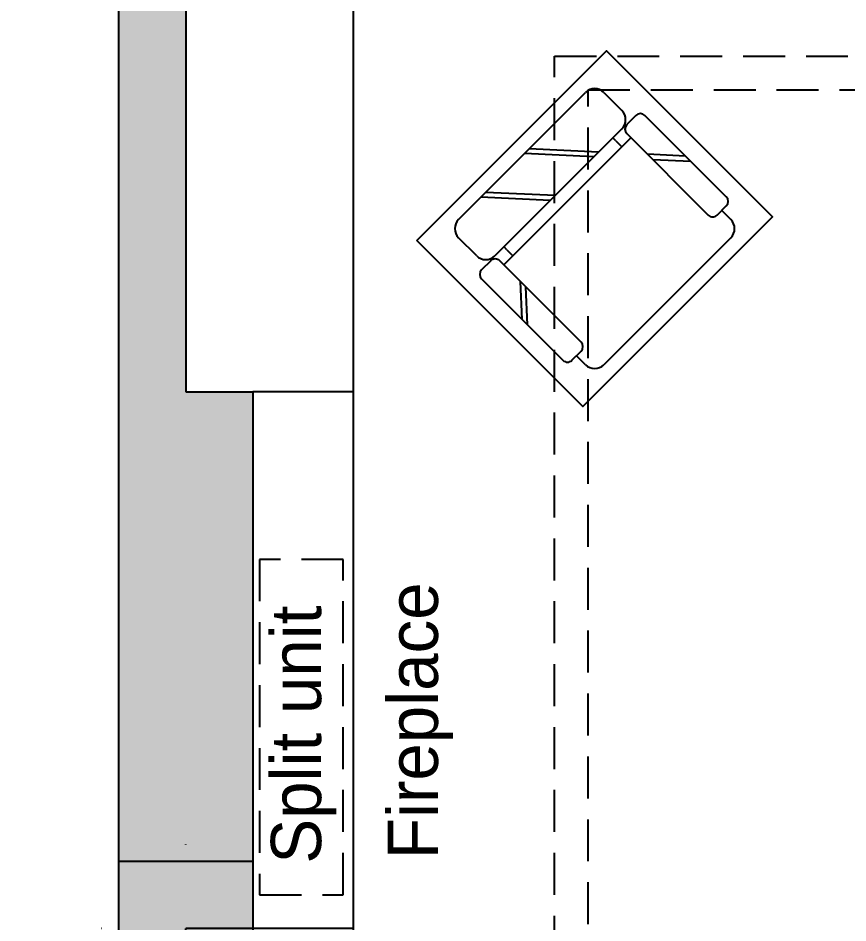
# Model space of a CAD drawing. Header units: millimetres. Extents: x 118878 to 201916, y 10986 to 20993.
# Drawn here: x 179751 to 179998.5, y 16834.6 to 17104.4 of the extents above; entities that cross this region are included whole.
import ezdxf

# ---------------------------------------------------------------- set-up
doc = ezdxf.new("R2010")
doc.units = ezdxf.units.MM
doc.header["$LTSCALE"] = 100
doc.linetypes.add('DASHDOT', pattern=[1, 0.5, -0.25, 0, -0.25])
doc.linetypes.add('HIDDEN2', pattern=[0.1875, 0.125, -0.0625])
for name, color, linetype in [('2', 2, 'Continuous'), ('7', 7, 'Continuous'), ('9', 11, 'Continuous'), ('AX', 1, 'Continuous'), ('bou', 4, 'Continuous'), ('furniture faz2', 181, 'Continuous'), ('K', 9, 'HIDDEN2')]:
    doc.layers.add(name, color=color, linetype=linetype)
doc.styles.add('SHEET', font='andlso.ttf')

# ---------------------------------------------------------------- blocks, each defined once
blk = doc.blocks.new('col40x40')
at = {"layer": 'AX'}
h = blk.add_hatch(color=252, dxfattribs=at)
h.dxf.hatch_style = 1
h.paths.add_polyline_path([(-20, -20), (20, -20), (20, 20), (-20, 20)])
at = {"layer": 'AX', "linetype": 'DASHDOT'}
for p, q in [((0, 50), (0, -50)), ((50, 0), (-50, 0))]:
    blk.add_line(p, q, dxfattribs=at)
at = {"layer": 'AX', "color": 7}
blk.add_lwpolyline([(-20, -20), (20, -20), (20, 20), (-20, 20)], close=True, dxfattribs=at)
blk = doc.blocks.new('ax-t1')
at = {"xscale": -1}
blk.add_blockref('col40x40', (1080, -260), dxfattribs=at)
blk = doc.blocks.new('AX-01')
at = {"layer": 'AX', "rotation": 180}
blk.add_blockref('ax-t1', (1100, -1370), dxfattribs=at)
blk = doc.blocks.new('A$C376C611C')
for p, q in [((0.4605, 0.72), (0.1021, 0.7211)), ((0.2578, 0.7206), (0.3454, 0.6404)), ((0.2815, 0.7206), (0.3692, 0.6403)), ((0.0419, 0.6813), (0.0819, 0.6812)), ((0.082, 0.7012), (0.0819, 0.6612)), ((0.4803, 0.6599), (0.4805, 0.6999)), ((0.5219, 0.6798), (0.6019, 0.6795)), ((0.5619, 0.6797), (0.5619, 0.6797)), ((0, 0.0815), (0.0018, 0.6415)), ((0.1018, 0.6411), (0.4603, 0.64)), ((0.4418, 0.6401), (0.44, 0.0801)), ((0.4817, 0.5999), (0.4818, 0.6399)), ((0.6418, 0.6394), (0.64, 0.0794)), ((0.4482, 0.6), (0.4425, 0.6001)), ((0.4682, 0.6), (0.4482, 0.6)), ((0.4682, 0.6), (0.4828, 0.5999)), ((0.48, 0.0799), (0.4817, 0.5999)), ((0.481, 0.3962), (0.6415, 0.5413)), ((0.4809, 0.3746), (0.6414, 0.5197)), ((0.4804, 0.204), (0.6409, 0.3491)), ((0.4803, 0.1824), (0.6408, 0.3275)), ((0.4467, 0.12), (0.4409, 0.1201)), ((0.4667, 0.12), (0.4467, 0.12)), ((0.4667, 0.12), (0.4812, 0.1199)), ((0.0799, 0.0612), (0.0798, 0.0212)), ((0.4585, 0.08), (0.1, 0.0812)), ((0.2555, 0.0007), (0.3436, 0.0804)), ((0.2792, 0.0006), (0.3674, 0.0803)), ((0.4783, 0.0199), (0.4784, 0.0599)), ((0.0799, 0.0412), (0.0399, 0.0413)), ((0.5999, 0.0395), (0.5199, 0.0398)), ((0.0997, 0.0012), (0.4582, 0))]:
    blk.add_line(p, q)
for centre, radius, start, end in [((0.102, 0.7011), 0.02, 89.8159, 179.8159), ((0.4605, 0.7), 0.02, 359.8159, 89.8159), ((0.0418, 0.6413), 0.04, 89.8159, 179.8159), ((0.5218, 0.6398), 0.04, 89.8159, 179.8159), ((0.6018, 0.6395), 0.04, 359.8159, 89.8159), ((0.1019, 0.6611), 0.02, 179.8159, 269.8159), ((0.4603, 0.66), 0.02, 269.8159, 359.8159), ((0.04, 0.0813), 0.04, 179.8159, 269.8159), ((0.0999, 0.0612), 0.02, 89.8159, 179.8159), ((0.4584, 0.06), 0.02, 359.8159, 89.8159), ((0.52, 0.0798), 0.04, 179.8159, 269.8159), ((0.6, 0.0795), 0.04, 269.8159, 359.8159), ((0.0998, 0.0212), 0.02, 179.8159, 269.8159), ((0.4583, 0.02), 0.02, 269.8159, 359.8159)]:
    blk.add_arc(centre, radius, start, end)

msp = doc.modelspace()

# ---------------------------------------------------------------- hatches: boundary and pattern name
at = {"layer": '9'}
h = msp.add_hatch(color=256, dxfattribs=at)
h.paths.add_polyline_path([(179800.98, 16622.97), (179840.98, 16622.97), (179840.98, 16592.97), (179800.98, 16592.97)], flags=16)
h.paths.add_polyline_path([(179820.98, 17532.97), (179820.98, 17142.97), (179800.98, 17142.97), (179800.98, 16992.97), (179820.98, 16992.97), (179820.98, 16792.97), (179800.98, 16792.97), (179800.98, 16642.97), (179860.98, 16642.97), (179860.98, 16572.97), (179780.98, 16572.97), (179780.98, 17972.97), (179840.98, 17972.97), (179840.98, 17937.97), (179820.98, 17937.97), (179820.98, 17892.97), (179800.98, 17892.97), (179800.98, 17572.97), (179820.98, 17572.97), (179820.98, 17542.97), (180180.98, 17542.97), (180180.98, 17602.97), (180190.98, 17602.97), (180190.98, 17542.97), (180380.98, 17542.97), (180380.98, 17602.97), (180410.98, 17602.97), (180410.98, 17612.97), (180420.98, 17612.97), (180420.98, 17532.97)])
h.paths.add_polyline_path([(180675.98, 17752.97), (180675.98, 17717.97), (180640.98, 17717.97), (180640.98, 17542.97), (180700.98, 17542.97), (180700.98, 17532.97), (180570.98, 17532.97), (180570.98, 17542.97), (180630.98, 17542.97), (180630.98, 17592.97), (180570.98, 17592.97), (180570.98, 17602.97), (180630.98, 17602.97), (180630.98, 17772.97), (180640.98, 17772.97), (180640.98, 17762.97), (180860.98, 17762.97), (180860.98, 17887.97), (180830.98, 17887.97), (180830.98, 17932.97), (180640.98, 17932.97), (180640.98, 17867.97), (180630.98, 17867.97), (180630.98, 17877.97), (180620.98, 17877.97), (180620.98, 17952.97), (180680.98, 17952.97), (180680.98, 17972.97), (180760.98, 17972.97), (180760.98, 17952.97), (180780.98, 17952.97), (180780.98, 17972.97), (180820.98, 17972.97), (180820.98, 17952.97), (180840.98, 17952.97), (180840.98, 17972.97), (180880.98, 17972.97), (180880.98, 17672.97), (180860.98, 17672.97), (180860.98, 17752.97)])
h.paths.add_polyline_path([(180665.98, 17752.97), (180665.98, 17727.97), (180640.98, 17727.97), (180640.98, 17752.97)], flags=16)
h.paths.add_polyline_path([(180420.98, 17877.97), (180420.98, 17887.97), (180430.98, 17887.97), (180430.98, 17952.97), (180180.98, 17952.97), (180180.98, 17732.97), (180200.98, 17732.97), (180200.98, 17742.97), (180190.98, 17742.97), (180190.98, 17932.97), (180380.98, 17932.97), (180380.98, 17742.97), (180295.98, 17742.97), (180295.98, 17732.97), (180410.98, 17732.97), (180410.98, 17722.97), (180420.98, 17722.97), (180420.98, 17742.97), (180390.98, 17742.97), (180390.98, 17877.97)])
h.paths.add_polyline_path([(180820.98, 16827.97), (180830.98, 16827.97), (180830.98, 16862.97), (180880.98, 16862.97), (180880.98, 16802.97), (180820.98, 16802.97)])
h.paths.add_polyline_path([(180380.98, 16802.97), (180380.98, 16812.97), (180380.98, 16852.97), (180420.98, 16852.97), (180420.98, 16827.97), (180430.98, 16827.97), (180430.98, 16802.97)])
h.paths.add_polyline_path([(180800.98, 17032.97), (180860.98, 17032.97), (180860.98, 17532.97), (180800.98, 17532.97), (180800.98, 17552.97), (180830.98, 17552.97), (180830.98, 17572.97), (180860.98, 17572.97), (180860.98, 17582.97), (180880.98, 17582.97), (180880.98, 17012.97), (180800.98, 17012.97)])

# ---------------------------------------------------------------- linework, layer by layer
at = {"layer": '7'}
msp.add_line((179800.98, 17142.97), (179800.98, 16992.97), dxfattribs=at)
for points in [[(179780.98, 16572.97), (179780.98, 17972.97), (179840.98, 17972.97), (179840.98, 17937.97), (179820.98, 17937.97), (179820.98, 17892.97), (179800.98, 17892.97), (179800.98, 17572.97)], [(179800.98, 16992.97), (179820.98, 16992.97), (179820.98, 16792.97), (179800.98, 16792.97)]]:
    msp.add_lwpolyline(points, dxfattribs=at)
at = {"layer": 'bou', "color": 1}
msp.add_lwpolyline([(179780.98, 18192.97), (181180.98, 18192.97), (181180.98, 15492.97), (179780.98, 15492.97)], close=True, dxfattribs=at)
at = {"layer": 'furniture faz2'}
msp.add_line((179850.98, 16992.97), (179850.98, 17142.97), dxfattribs=at)
for points in [[(179869.91, 17038.05), (179926.48, 17094.62), (179975.98, 17045.12), (179919.41, 16988.56)], [(179850.98, 16992.97), (179820.98, 16992.97), (179820.98, 16792.97), (179850.98, 16792.97)]]:
    msp.add_lwpolyline(points, close=True, dxfattribs=at)
at = {"layer": 'furniture faz2', "linetype": 'HIDDEN2'}
msp.add_lwpolyline([(179847.98, 16942.97), (179822.98, 16942.97), (179822.98, 16842.97), (179847.98, 16842.97)], close=True, dxfattribs=at)
at = {"layer": 'K'}
for points in [[(179910.98, 17092.97), (180330.98, 17092.97), (180330.98, 16692.97), (179910.98, 16692.97)], [(179920.98, 17082.97), (180320.98, 17082.97), (180320.98, 16702.97), (179920.98, 16702.97)]]:
    msp.add_lwpolyline(points, close=True, dxfattribs=at)

# ---------------------------------------------------------------- block references
at = {"layer": '2'}
msp.add_blockref('AX-01', (179780.98, 17942.97), dxfattribs=at)
at = {"layer": 'furniture faz2', "xscale": 95.70312499999892, "yscale": 95.70312499999892, "zscale": 95.70312499999892, "rotation": 135.1841098434403}
msp.add_blockref('A$C376C611C', (179969.05, 17044.41), dxfattribs=at)

# ---------------------------------------------------------------- texts
at = {"layer": 'furniture faz2', "style": 'SHEET'}
for s, p in [('Fireplace', (179876.21, 16853.62)), ('Split unit', (179841.37, 16852.25))]:
    msp.add_text(s, height=15, rotation=90, dxfattribs=at).set_placement(p)

doc.saveas('drawing.dxf')
